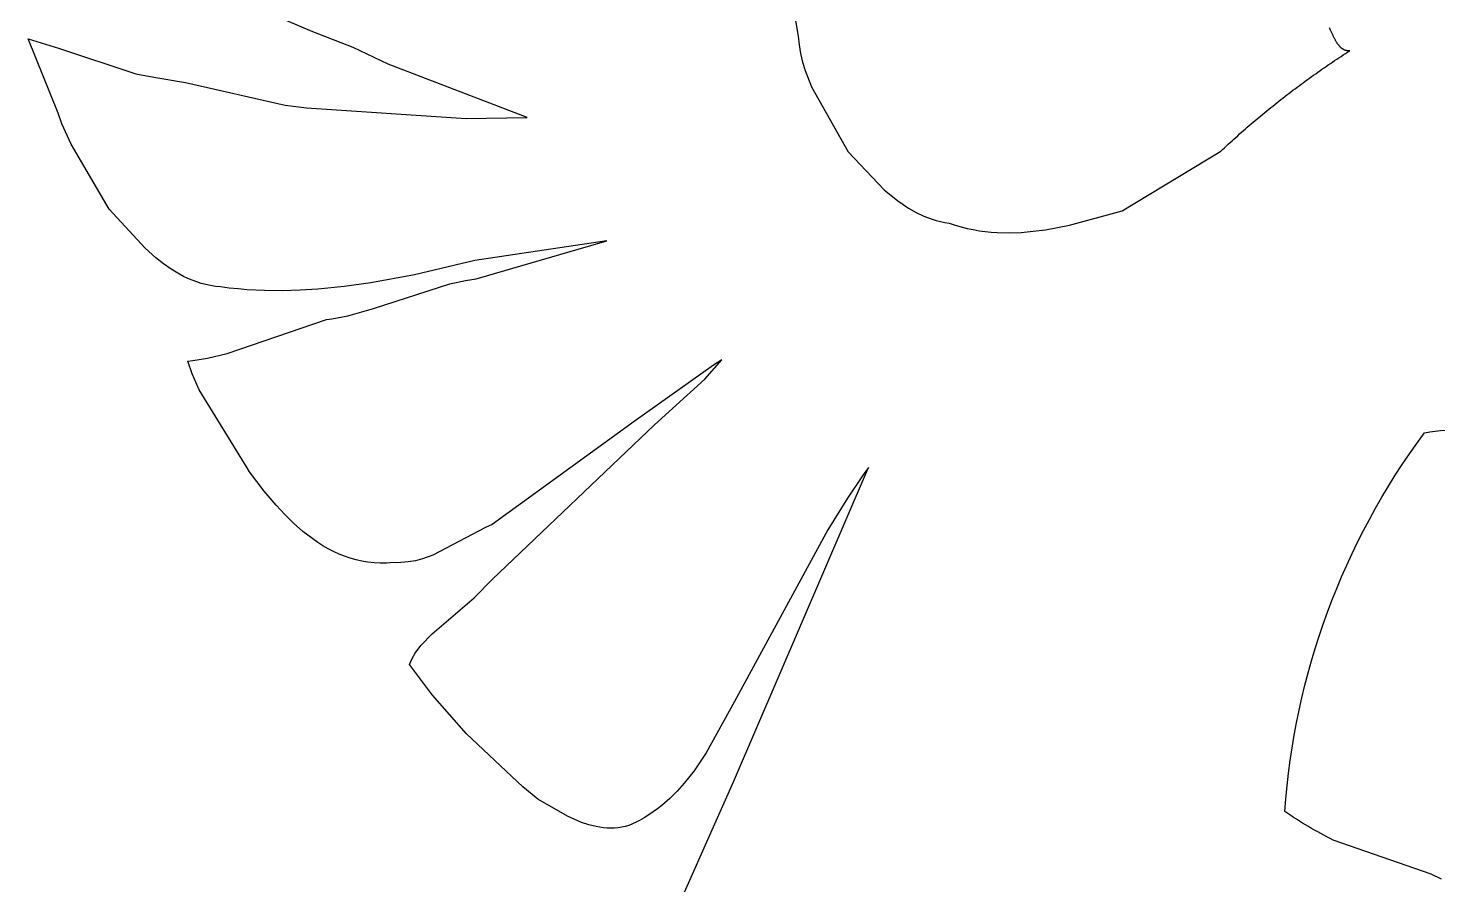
# Model space of a CAD drawing. Extents: x 156 to 510, y 849 to 1306.
# Drawn here: x 161.7 to 254, y 1021.9 to 1078 of the extents above; entities that cross this region are included whole.
import ezdxf

# ---------------------------------------------------------------- set-up
doc = ezdxf.new("R2010")
doc.units = 0
doc.layers.add('color#3f3f3fff', color=1, linetype='CONTINUOUS')

msp = doc.modelspace()

# ---------------------------------------------------------------- linework, layer by layer
at = {"layer": 'color#3f3f3fff'}
for points in [[(211.781, 1079.238), (212.081, 1077.46), (212.138, 1076.877), (212.236, 1076.308), (212.372, 1075.751), (212.541, 1075.205), (212.964, 1074.143), (215.358, 1069.874), (217.722, 1067.38), (218.608, 1066.659), (219.314, 1066.186), (219.806, 1065.91), (220.318, 1065.67), (220.849, 1065.47), (221.123, 1065.386), (221.402, 1065.314), (221.687, 1065.253), (221.978, 1065.205), (222.364, 1065.075), (222.753, 1064.962), (223.142, 1064.864), (223.533, 1064.781), (223.925, 1064.714), (224.318, 1064.66), (224.712, 1064.62), (225.106, 1064.593), (225.897, 1064.576), (226.689, 1064.604), (227.481, 1064.672), (228.271, 1064.777), (229.845, 1065.077), (233.306, 1066.024), (239.759, 1069.921), (239.881, 1070.035), (240.003, 1070.149), (240.126, 1070.262), (240.249, 1070.375), (240.372, 1070.488), (240.496, 1070.6), (240.619, 1070.712), (240.744, 1070.824), (240.868, 1070.935), (240.993, 1071.046), (241.119, 1071.157), (241.244, 1071.267), (241.37, 1071.377), (241.496, 1071.487), (241.623, 1071.596), (241.75, 1071.705), (241.877, 1071.813), (242.004, 1071.921), (242.132, 1072.029), (242.26, 1072.136), (242.389, 1072.243), (242.518, 1072.35), (242.647, 1072.456), (242.776, 1072.562), (242.906, 1072.668), (243.036, 1072.773), (243.166, 1072.878), (243.297, 1072.982), (243.428, 1073.086), (243.559, 1073.19), (243.691, 1073.294), (243.822, 1073.397), (243.955, 1073.499), (244.087, 1073.601), (244.22, 1073.703), (244.353, 1073.805), (244.486, 1073.906), (244.62, 1074.007), (244.754, 1074.107), (244.888, 1074.207), (245.023, 1074.307), (245.158, 1074.406), (245.293, 1074.505), (245.429, 1074.603), (245.564, 1074.701), (245.7, 1074.799), (245.837, 1074.896), (245.973, 1074.993), (246.11, 1075.09), (246.248, 1075.186), (246.385, 1075.282), (246.523, 1075.377), (246.661, 1075.472), (246.799, 1075.567), (246.938, 1075.661), (247.077, 1075.755), (247.216, 1075.849), (247.356, 1075.942), (247.496, 1076.034), (247.636, 1076.127), (247.776, 1076.219), (247.917, 1076.31), (248.058, 1076.401), (248.199, 1076.492), (248.187, 1076.491), (248.175, 1076.491), (248.163, 1076.49), (248.152, 1076.49), (248.14, 1076.49), (248.128, 1076.49), (248.117, 1076.49), (248.105, 1076.49), (248.094, 1076.491), (248.082, 1076.492), (248.071, 1076.492), (248.06, 1076.493), (248.049, 1076.495), (248.038, 1076.496), (248.027, 1076.497), (248.016, 1076.499), (248.005, 1076.501), (247.994, 1076.503), (247.983, 1076.505), (247.972, 1076.507), (247.961, 1076.51), (247.951, 1076.513), (247.94, 1076.515), (247.93, 1076.519), (247.919, 1076.522), (247.909, 1076.525), (247.898, 1076.529), (247.888, 1076.532), (247.878, 1076.536), (247.867, 1076.54), (247.857, 1076.544), (247.847, 1076.549), (247.837, 1076.553), (247.827, 1076.558), (247.817, 1076.563), (247.807, 1076.568), (247.797, 1076.574), (247.787, 1076.579), (247.777, 1076.585), (247.767, 1076.591), (247.757, 1076.597), (247.747, 1076.603), (247.737, 1076.609), (247.728, 1076.616), (247.718, 1076.623), (247.708, 1076.63), (247.699, 1076.637), (247.689, 1076.644), (247.679, 1076.651), (247.67, 1076.659), (247.66, 1076.667), (247.651, 1076.675), (247.641, 1076.683), (247.632, 1076.692), (247.622, 1076.701), (247.613, 1076.709), (247.604, 1076.718), (247.594, 1076.728), (247.575, 1076.747), (247.557, 1076.766), (247.538, 1076.787), (247.52, 1076.809), (247.501, 1076.831), (247.483, 1076.854), (247.464, 1076.878), (247.446, 1076.902), (247.427, 1076.928), (247.409, 1076.954), (247.39, 1076.981), (247.372, 1077.009), (247.353, 1077.038), (247.335, 1077.067), (247.316, 1077.098), (247.298, 1077.129), (247.279, 1077.161), (247.26, 1077.194), (247.242, 1077.228), (247.223, 1077.263), (247.204, 1077.299), (247.185, 1077.336), (247.166, 1077.373), (247.147, 1077.411), (247.127, 1077.451), (247.108, 1077.491), (247.088, 1077.532), (247.068, 1077.574), (247.049, 1077.617), (247.029, 1077.661), (247.008, 1077.706), (246.988, 1077.752), (246.968, 1077.798), (246.947, 1077.846), (246.926, 1077.895), (246.905, 1077.944), (246.884, 1077.995)], [(203.151, 1018.055), (207.846, 1028.622), (216.688, 1049.219), (216.335, 1048.721), (215.313, 1047.204), (214.029, 1045.133), (207.918, 1033.879), (206.059, 1030.518), (205.27, 1029.356), (204.621, 1028.535), (204.157, 1028.018), (203.666, 1027.53), (203.144, 1027.075), (202.871, 1026.86), (202.59, 1026.655), (202.3, 1026.461), (202.002, 1026.276), (201.694, 1026.102), (201.463, 1025.975), (201.23, 1025.867), (200.996, 1025.777), (200.76, 1025.706), (200.523, 1025.652), (200.285, 1025.615), (200.046, 1025.593), (199.806, 1025.586), (199.566, 1025.594), (199.325, 1025.614), (198.845, 1025.692), (198.367, 1025.814), (197.893, 1025.973), (196.963, 1026.378), (195.024, 1027.483), (194.055, 1028.291), (190.364, 1031.76), (188.136, 1034.293), (186.627, 1036.313), (186.799, 1036.699), (187.007, 1037.061), (187.373, 1037.564), (188.1, 1038.321), (190.866, 1040.664), (192.045, 1041.88), (202.666, 1052.003), (205.962, 1054.987), (207.074, 1056.262), (206.54, 1055.913), (201.339, 1052.222), (192.051, 1045.476), (191.613, 1045.275), (188.159, 1043.475), (187.482, 1043.231), (187.018, 1043.107), (186.543, 1043.021), (186.055, 1042.978), (185.806, 1042.975), (185.552, 1042.983), (185.13, 1042.95), (184.715, 1042.942), (184.308, 1042.96), (183.907, 1043.002), (183.514, 1043.067), (183.128, 1043.155), (182.749, 1043.263), (182.377, 1043.392), (182.012, 1043.54), (181.654, 1043.706), (181.303, 1043.889), (180.959, 1044.088), (180.622, 1044.302), (180.291, 1044.53), (179.968, 1044.771), (179.651, 1045.024), (179.039, 1045.562), (178.453, 1046.135), (177.894, 1046.735), (177.105, 1047.668), (176.145, 1048.931), (176, 1049.178), (172.849, 1054.302), (172.384, 1055.35), (172.099, 1056.17), (172.429, 1056.209), (173.404, 1056.373), (174.679, 1056.68), (181.2, 1058.894), (181.55, 1058.944), (182.585, 1059.148), (184.272, 1059.616), (189.27, 1061.234), (190.298, 1061.459), (190.995, 1061.569), (199.543, 1064.053), (190.907, 1062.763), (186.951, 1061.833), (184.085, 1061.3), (182.354, 1061.057), (180.618, 1060.884), (179.459, 1060.814), (178.299, 1060.782), (177.139, 1060.794), (175.98, 1060.851), (175.401, 1060.898), (174.822, 1060.957), (174.244, 1061.03), (173.919, 1061.064), (173.602, 1061.115), (173.291, 1061.181), (172.987, 1061.262), (172.689, 1061.357), (172.397, 1061.465), (172.111, 1061.586), (171.831, 1061.72), (171.557, 1061.864), (171.024, 1062.186), (170.512, 1062.545), (170.017, 1062.936), (169.308, 1063.571), (166.948, 1066.122), (164.479, 1070.381), (163.851, 1071.712), (163.612, 1072.415), (161.654, 1077.277), (163.639, 1076.655), (168.714, 1074.982), (169.886, 1074.775), (171.964, 1074.407), (178.477, 1072.922), (179.877, 1072.761), (190.34, 1072.07), (194.333, 1072.127), (185.239, 1075.625), (182.936, 1076.702), (180.296, 1077.741), (178.551, 1078.473)]]:
    msp.add_lwpolyline(points, dxfattribs=at)
msp.add_lwpolyline([(254.213, 1022.243), (253.546, 1022.591), (247.116, 1024.814, -0.032571), (243.957, 1026.677, -0.143806), (253.094, 1051.47), (253.094, 1051.47, -0.083201), (255.929, 1051.604)], format="xyb", dxfattribs=at)

doc.saveas('drawing.dxf')
